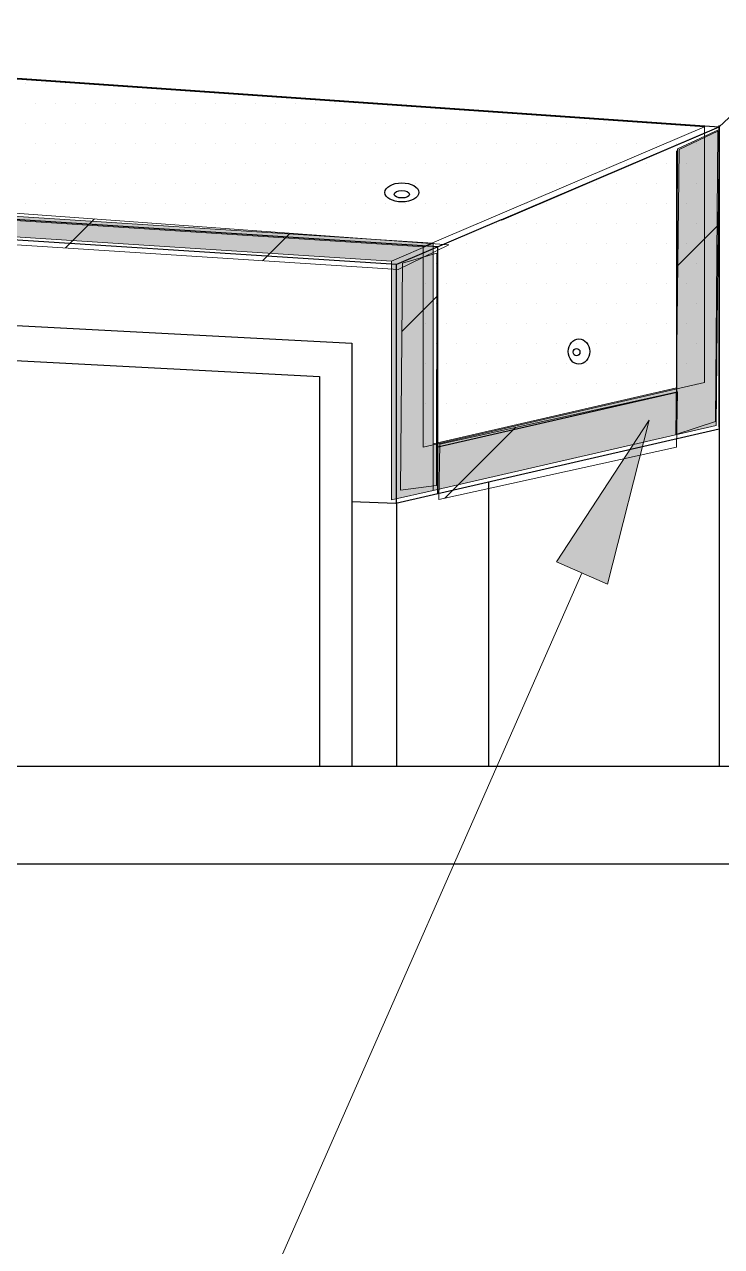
# Model space of a CAD drawing. Extents: x -1279 to 5791, y -3809 to 1769.
# Drawn here: x 4708.7 to 4755.7, y -2639 to -2556.7 of the extents above; entities that cross this region are included whole.
import ezdxf

# ---------------------------------------------------------------- set-up
doc = ezdxf.new("R2010")
doc.units = 0
doc.header["$MEASUREMENT"] = 0
for name, color, linetype, lineweight in [('.ATI-HATCH', 7, 'Continuous', 0), ('G-ANNO-TTLB', 7, 'Continuous', 0), ('Layer 12', 7, 'Continuous', 0), ('TYVEK', 7, 'Continuous', 0)]:
    doc.layers.add(name, color=color, linetype=linetype, lineweight=lineweight)
pattern_1 = [(45, (0, 0), (-7.071067, 7.071069), [])]

# ---------------------------------------------------------------- blocks, each defined once
blk = doc.blocks.new('Block_73')
at = {"layer": '.ATI-HATCH'}
for points in [[(4754.522, -2563.548), (4754.522, -2563.548), (4667.069, -2557.479), (4667.069, -2557.479), (4667.069, -2557.479), (4667.069, -2567.225), (4667.069, -2567.225), (4667.069, -2567.225), (4735.573, -2571.641), (4735.573, -2571.641), (4735.573, -2571.641), (4739.837, -2569.82), (4739.837, -2569.82), (4739.837, -2569.82), (4754.522, -2563.548), (4754.522, -2563.548)], [(4754.522, -2563.548), (4754.522, -2563.548), (4739.837, -2569.82), (4739.837, -2569.82), (4739.837, -2569.82), (4735.573, -2571.641), (4735.573, -2571.641), (4735.573, -2571.641), (4735.573, -2585.154), (4735.573, -2585.154), (4735.573, -2585.154), (4754.522, -2580.792), (4754.522, -2580.792), (4754.522, -2580.792), (4754.522, -2563.548), (4754.522, -2563.548)]]:
    blk.add_open_spline(points, degree=3, knots=[0, 0, 0, 0, 1, 1, 1, 2, 2, 2, 3, 3, 3, 4, 4, 4, 5, 5, 5, 5], dxfattribs=at)
at = {"layer": '.ATI-HATCH', "color": 8, "lineweight": 0, "true_color": 0x808080}
for points in [[(4708.77, -2560.623), (4708.77, -2560.623), (4708.77, -2560.623), (4708.77, -2560.623)], [(4710.12, -2560.623), (4710.12, -2560.623), (4710.12, -2560.623), (4710.12, -2560.623)], [(4711.47, -2560.623), (4711.47, -2560.623), (4711.47, -2560.623), (4711.47, -2560.623)], [(4709.445, -2561.973), (4709.445, -2561.973), (4709.445, -2561.973), (4709.445, -2561.973)], [(4710.795, -2561.973), (4710.795, -2561.973), (4710.795, -2561.973), (4710.795, -2561.973)], [(4712.145, -2561.973), (4712.145, -2561.973), (4712.145, -2561.973), (4712.145, -2561.973)], [(4713.495, -2561.973), (4713.495, -2561.973), (4713.495, -2561.973), (4713.495, -2561.973)], [(4714.845, -2561.973), (4714.845, -2561.973), (4714.845, -2561.973), (4714.845, -2561.973)], [(4716.195, -2561.973), (4716.195, -2561.973), (4716.195, -2561.973), (4716.195, -2561.973)], [(4717.545, -2561.973), (4717.545, -2561.973), (4717.545, -2561.973), (4717.545, -2561.973)], [(4718.895, -2561.973), (4718.895, -2561.973), (4718.895, -2561.973), (4718.895, -2561.973)], [(4720.245, -2561.973), (4720.245, -2561.973), (4720.245, -2561.973), (4720.245, -2561.973)], [(4721.595, -2561.973), (4721.595, -2561.973), (4721.595, -2561.973), (4721.595, -2561.973)], [(4722.945, -2561.973), (4722.945, -2561.973), (4722.945, -2561.973), (4722.945, -2561.973)], [(4724.295, -2561.973), (4724.295, -2561.973), (4724.295, -2561.973), (4724.295, -2561.973)], [(4725.645, -2561.973), (4725.645, -2561.973), (4725.645, -2561.973), (4725.645, -2561.973)], [(4726.995, -2561.973), (4726.995, -2561.973), (4726.995, -2561.973), (4726.995, -2561.973)], [(4728.345, -2561.973), (4728.345, -2561.973), (4728.345, -2561.973), (4728.345, -2561.973)], [(4729.695, -2561.973), (4729.695, -2561.973), (4729.695, -2561.973), (4729.695, -2561.973)], [(4731.045, -2561.973), (4731.045, -2561.973), (4731.045, -2561.973), (4731.045, -2561.973)], [(4708.77, -2563.323), (4708.77, -2563.323), (4708.77, -2563.323), (4708.77, -2563.323)], [(4710.12, -2563.323), (4710.12, -2563.323), (4710.12, -2563.323), (4710.12, -2563.323)], [(4711.47, -2563.323), (4711.47, -2563.323), (4711.47, -2563.323), (4711.47, -2563.323)], [(4712.82, -2563.323), (4712.82, -2563.323), (4712.82, -2563.323), (4712.82, -2563.323)], [(4714.17, -2563.323), (4714.17, -2563.323), (4714.17, -2563.323), (4714.17, -2563.323)], [(4715.52, -2563.323), (4715.52, -2563.323), (4715.52, -2563.323), (4715.52, -2563.323)], [(4716.87, -2563.323), (4716.87, -2563.323), (4716.87, -2563.323), (4716.87, -2563.323)], [(4718.22, -2563.323), (4718.22, -2563.323), (4718.22, -2563.323), (4718.22, -2563.323)], [(4719.57, -2563.323), (4719.57, -2563.323), (4719.57, -2563.323), (4719.57, -2563.323)], [(4720.92, -2563.323), (4720.92, -2563.323), (4720.92, -2563.323), (4720.92, -2563.323)], [(4722.27, -2563.323), (4722.27, -2563.323), (4722.27, -2563.323), (4722.27, -2563.323)], [(4723.62, -2563.323), (4723.62, -2563.323), (4723.62, -2563.323), (4723.62, -2563.323)], [(4724.97, -2563.323), (4724.97, -2563.323), (4724.97, -2563.323), (4724.97, -2563.323)], [(4726.32, -2563.323), (4726.32, -2563.323), (4726.32, -2563.323), (4726.32, -2563.323)], [(4727.67, -2563.323), (4727.67, -2563.323), (4727.67, -2563.323), (4727.67, -2563.323)], [(4729.02, -2563.323), (4729.02, -2563.323), (4729.02, -2563.323), (4729.02, -2563.323)], [(4730.37, -2563.323), (4730.37, -2563.323), (4730.37, -2563.323), (4730.37, -2563.323)], [(4731.72, -2563.323), (4731.72, -2563.323), (4731.72, -2563.323), (4731.72, -2563.323)], [(4733.07, -2563.323), (4733.07, -2563.323), (4733.07, -2563.323), (4733.07, -2563.323)], [(4734.42, -2563.323), (4734.42, -2563.323), (4734.42, -2563.323), (4734.42, -2563.323)], [(4735.77, -2563.323), (4735.77, -2563.323), (4735.77, -2563.323), (4735.77, -2563.323)], [(4737.12, -2563.323), (4737.12, -2563.323), (4737.12, -2563.323), (4737.12, -2563.323)], [(4738.47, -2563.323), (4738.47, -2563.323), (4738.47, -2563.323), (4738.47, -2563.323)], [(4739.82, -2563.323), (4739.82, -2563.323), (4739.82, -2563.323), (4739.82, -2563.323)], [(4741.17, -2563.323), (4741.17, -2563.323), (4741.17, -2563.323), (4741.17, -2563.323)], [(4742.52, -2563.323), (4742.52, -2563.323), (4742.52, -2563.323), (4742.52, -2563.323)], [(4743.87, -2563.323), (4743.87, -2563.323), (4743.87, -2563.323), (4743.87, -2563.323)], [(4745.22, -2563.323), (4745.22, -2563.323), (4745.22, -2563.323), (4745.22, -2563.323)], [(4746.57, -2563.323), (4746.57, -2563.323), (4746.57, -2563.323), (4746.57, -2563.323)], [(4747.92, -2563.323), (4747.92, -2563.323), (4747.92, -2563.323), (4747.92, -2563.323)], [(4749.27, -2563.323), (4749.27, -2563.323), (4749.27, -2563.323), (4749.27, -2563.323)], [(4750.62, -2563.323), (4750.62, -2563.323), (4750.62, -2563.323), (4750.62, -2563.323)], [(4709.445, -2564.673), (4709.445, -2564.673), (4709.445, -2564.673), (4709.445, -2564.673)], [(4710.795, -2564.673), (4710.795, -2564.673), (4710.795, -2564.673), (4710.795, -2564.673)], [(4712.145, -2564.673), (4712.145, -2564.673), (4712.145, -2564.673), (4712.145, -2564.673)], [(4713.495, -2564.673), (4713.495, -2564.673), (4713.495, -2564.673), (4713.495, -2564.673)], [(4714.845, -2564.673), (4714.845, -2564.673), (4714.845, -2564.673), (4714.845, -2564.673)], [(4716.195, -2564.673), (4716.195, -2564.673), (4716.195, -2564.673), (4716.195, -2564.673)], [(4717.545, -2564.673), (4717.545, -2564.673), (4717.545, -2564.673), (4717.545, -2564.673)], [(4718.895, -2564.673), (4718.895, -2564.673), (4718.895, -2564.673), (4718.895, -2564.673)], [(4720.245, -2564.673), (4720.245, -2564.673), (4720.245, -2564.673), (4720.245, -2564.673)], [(4721.595, -2564.673), (4721.595, -2564.673), (4721.595, -2564.673), (4721.595, -2564.673)], [(4722.945, -2564.673), (4722.945, -2564.673), (4722.945, -2564.673), (4722.945, -2564.673)], [(4724.295, -2564.673), (4724.295, -2564.673), (4724.295, -2564.673), (4724.295, -2564.673)], [(4725.645, -2564.673), (4725.645, -2564.673), (4725.645, -2564.673), (4725.645, -2564.673)], [(4726.995, -2564.673), (4726.995, -2564.673), (4726.995, -2564.673), (4726.995, -2564.673)], [(4728.345, -2564.673), (4728.345, -2564.673), (4728.345, -2564.673), (4728.345, -2564.673)], [(4729.695, -2564.673), (4729.695, -2564.673), (4729.695, -2564.673), (4729.695, -2564.673)], [(4731.045, -2564.673), (4731.045, -2564.673), (4731.045, -2564.673), (4731.045, -2564.673)], [(4732.395, -2564.673), (4732.395, -2564.673), (4732.395, -2564.673), (4732.395, -2564.673)], [(4733.745, -2564.673), (4733.745, -2564.673), (4733.745, -2564.673), (4733.745, -2564.673)], [(4735.095, -2564.673), (4735.095, -2564.673), (4735.095, -2564.673), (4735.095, -2564.673)], [(4736.445, -2564.673), (4736.445, -2564.673), (4736.445, -2564.673), (4736.445, -2564.673)], [(4737.795, -2564.673), (4737.795, -2564.673), (4737.795, -2564.673), (4737.795, -2564.673)], [(4739.145, -2564.673), (4739.145, -2564.673), (4739.145, -2564.673), (4739.145, -2564.673)], [(4740.495, -2564.673), (4740.495, -2564.673), (4740.495, -2564.673), (4740.495, -2564.673)], [(4741.845, -2564.673), (4741.845, -2564.673), (4741.845, -2564.673), (4741.845, -2564.673)], [(4743.195, -2564.673), (4743.195, -2564.673), (4743.195, -2564.673), (4743.195, -2564.673)], [(4744.545, -2564.673), (4744.545, -2564.673), (4744.545, -2564.673), (4744.545, -2564.673)], [(4745.895, -2564.673), (4745.895, -2564.673), (4745.895, -2564.673), (4745.895, -2564.673)], [(4747.245, -2564.673), (4747.245, -2564.673), (4747.245, -2564.673), (4747.245, -2564.673)], [(4748.595, -2564.673), (4748.595, -2564.673), (4748.595, -2564.673), (4748.595, -2564.673)], [(4749.945, -2564.673), (4749.945, -2564.673), (4749.945, -2564.673), (4749.945, -2564.673)], [(4751.295, -2564.673), (4751.295, -2564.673), (4751.295, -2564.673), (4751.295, -2564.673)], [(4752.645, -2564.673), (4752.645, -2564.673), (4752.645, -2564.673), (4752.645, -2564.673)], [(4753.995, -2564.673), (4753.995, -2564.673), (4753.995, -2564.673), (4753.995, -2564.673)], [(4708.77, -2566.023), (4708.77, -2566.023), (4708.77, -2566.023), (4708.77, -2566.023)], [(4710.12, -2566.023), (4710.12, -2566.023), (4710.12, -2566.023), (4710.12, -2566.023)], [(4711.47, -2566.023), (4711.47, -2566.023), (4711.47, -2566.023), (4711.47, -2566.023)], [(4712.82, -2566.023), (4712.82, -2566.023), (4712.82, -2566.023), (4712.82, -2566.023)], [(4714.17, -2566.023), (4714.17, -2566.023), (4714.17, -2566.023), (4714.17, -2566.023)], [(4715.52, -2566.023), (4715.52, -2566.023), (4715.52, -2566.023), (4715.52, -2566.023)], [(4716.87, -2566.023), (4716.87, -2566.023), (4716.87, -2566.023), (4716.87, -2566.023)], [(4718.22, -2566.023), (4718.22, -2566.023), (4718.22, -2566.023), (4718.22, -2566.023)], [(4719.57, -2566.023), (4719.57, -2566.023), (4719.57, -2566.023), (4719.57, -2566.023)], [(4720.92, -2566.023), (4720.92, -2566.023), (4720.92, -2566.023), (4720.92, -2566.023)], [(4722.27, -2566.023), (4722.27, -2566.023), (4722.27, -2566.023), (4722.27, -2566.023)], [(4723.62, -2566.023), (4723.62, -2566.023), (4723.62, -2566.023), (4723.62, -2566.023)], [(4724.97, -2566.023), (4724.97, -2566.023), (4724.97, -2566.023), (4724.97, -2566.023)], [(4726.32, -2566.023), (4726.32, -2566.023), (4726.32, -2566.023), (4726.32, -2566.023)], [(4727.67, -2566.023), (4727.67, -2566.023), (4727.67, -2566.023), (4727.67, -2566.023)], [(4729.02, -2566.023), (4729.02, -2566.023), (4729.02, -2566.023), (4729.02, -2566.023)], [(4730.37, -2566.023), (4730.37, -2566.023), (4730.37, -2566.023), (4730.37, -2566.023)], [(4731.72, -2566.023), (4731.72, -2566.023), (4731.72, -2566.023), (4731.72, -2566.023)], [(4733.07, -2566.023), (4733.07, -2566.023), (4733.07, -2566.023), (4733.07, -2566.023)], [(4734.42, -2566.023), (4734.42, -2566.023), (4734.42, -2566.023), (4734.42, -2566.023)], [(4735.77, -2566.023), (4735.77, -2566.023), (4735.77, -2566.023), (4735.77, -2566.023)], [(4737.12, -2566.023), (4737.12, -2566.023), (4737.12, -2566.023), (4737.12, -2566.023)], [(4738.47, -2566.023), (4738.47, -2566.023), (4738.47, -2566.023), (4738.47, -2566.023)], [(4739.82, -2566.023), (4739.82, -2566.023), (4739.82, -2566.023), (4739.82, -2566.023)], [(4741.17, -2566.023), (4741.17, -2566.023), (4741.17, -2566.023), (4741.17, -2566.023)], [(4742.52, -2566.023), (4742.52, -2566.023), (4742.52, -2566.023), (4742.52, -2566.023)], [(4743.87, -2566.023), (4743.87, -2566.023), (4743.87, -2566.023), (4743.87, -2566.023)], [(4745.22, -2566.023), (4745.22, -2566.023), (4745.22, -2566.023), (4745.22, -2566.023)], [(4746.57, -2566.023), (4746.57, -2566.023), (4746.57, -2566.023), (4746.57, -2566.023)], [(4747.92, -2566.023), (4747.92, -2566.023), (4747.92, -2566.023), (4747.92, -2566.023)], [(4749.27, -2566.023), (4749.27, -2566.023), (4749.27, -2566.023), (4749.27, -2566.023)], [(4750.62, -2566.023), (4750.62, -2566.023), (4750.62, -2566.023), (4750.62, -2566.023)], [(4751.97, -2566.023), (4751.97, -2566.023), (4751.97, -2566.023), (4751.97, -2566.023)], [(4753.32, -2566.023), (4753.32, -2566.023), (4753.32, -2566.023), (4753.32, -2566.023)], [(4709.445, -2567.373), (4709.445, -2567.373), (4709.445, -2567.373), (4709.445, -2567.373)], [(4710.795, -2567.373), (4710.795, -2567.373), (4710.795, -2567.373), (4710.795, -2567.373)], [(4712.145, -2567.373), (4712.145, -2567.373), (4712.145, -2567.373), (4712.145, -2567.373)], [(4713.495, -2567.373), (4713.495, -2567.373), (4713.495, -2567.373), (4713.495, -2567.373)], [(4714.845, -2567.373), (4714.845, -2567.373), (4714.845, -2567.373), (4714.845, -2567.373)], [(4716.195, -2567.373), (4716.195, -2567.373), (4716.195, -2567.373), (4716.195, -2567.373)], [(4717.545, -2567.373), (4717.545, -2567.373), (4717.545, -2567.373), (4717.545, -2567.373)], [(4718.895, -2567.373), (4718.895, -2567.373), (4718.895, -2567.373), (4718.895, -2567.373)], [(4720.245, -2567.373), (4720.245, -2567.373), (4720.245, -2567.373), (4720.245, -2567.373)], [(4721.595, -2567.373), (4721.595, -2567.373), (4721.595, -2567.373), (4721.595, -2567.373)], [(4722.945, -2567.373), (4722.945, -2567.373), (4722.945, -2567.373), (4722.945, -2567.373)], [(4724.295, -2567.373), (4724.295, -2567.373), (4724.295, -2567.373), (4724.295, -2567.373)], [(4725.645, -2567.373), (4725.645, -2567.373), (4725.645, -2567.373), (4725.645, -2567.373)], [(4726.995, -2567.373), (4726.995, -2567.373), (4726.995, -2567.373), (4726.995, -2567.373)], [(4728.345, -2567.373), (4728.345, -2567.373), (4728.345, -2567.373), (4728.345, -2567.373)], [(4729.695, -2567.373), (4729.695, -2567.373), (4729.695, -2567.373), (4729.695, -2567.373)], [(4731.045, -2567.373), (4731.045, -2567.373), (4731.045, -2567.373), (4731.045, -2567.373)], [(4732.395, -2567.373), (4732.395, -2567.373), (4732.395, -2567.373), (4732.395, -2567.373)], [(4733.745, -2567.373), (4733.745, -2567.373), (4733.745, -2567.373), (4733.745, -2567.373)], [(4735.095, -2567.373), (4735.095, -2567.373), (4735.095, -2567.373), (4735.095, -2567.373)], [(4736.445, -2567.373), (4736.445, -2567.373), (4736.445, -2567.373), (4736.445, -2567.373)], [(4737.795, -2567.373), (4737.795, -2567.373), (4737.795, -2567.373), (4737.795, -2567.373)], [(4739.145, -2567.373), (4739.145, -2567.373), (4739.145, -2567.373), (4739.145, -2567.373)], [(4740.495, -2567.373), (4740.495, -2567.373), (4740.495, -2567.373), (4740.495, -2567.373)], [(4741.845, -2567.373), (4741.845, -2567.373), (4741.845, -2567.373), (4741.845, -2567.373)], [(4743.195, -2567.373), (4743.195, -2567.373), (4743.195, -2567.373), (4743.195, -2567.373)], [(4744.545, -2567.373), (4744.545, -2567.373), (4744.545, -2567.373), (4744.545, -2567.373)], [(4745.895, -2567.373), (4745.895, -2567.373), (4745.895, -2567.373), (4745.895, -2567.373)], [(4747.245, -2567.373), (4747.245, -2567.373), (4747.245, -2567.373), (4747.245, -2567.373)], [(4748.595, -2567.373), (4748.595, -2567.373), (4748.595, -2567.373), (4748.595, -2567.373)], [(4749.945, -2567.373), (4749.945, -2567.373), (4749.945, -2567.373), (4749.945, -2567.373)], [(4751.295, -2567.373), (4751.295, -2567.373), (4751.295, -2567.373), (4751.295, -2567.373)], [(4752.645, -2567.373), (4752.645, -2567.373), (4752.645, -2567.373), (4752.645, -2567.373)], [(4753.995, -2567.373), (4753.995, -2567.373), (4753.995, -2567.373), (4753.995, -2567.373)], [(4708.77, -2568.723), (4708.77, -2568.723), (4708.77, -2568.723), (4708.77, -2568.723)], [(4710.12, -2568.723), (4710.12, -2568.723), (4710.12, -2568.723), (4710.12, -2568.723)], [(4711.47, -2568.723), (4711.47, -2568.723), (4711.47, -2568.723), (4711.47, -2568.723)], [(4712.82, -2568.723), (4712.82, -2568.723), (4712.82, -2568.723), (4712.82, -2568.723)], [(4714.17, -2568.723), (4714.17, -2568.723), (4714.17, -2568.723), (4714.17, -2568.723)], [(4715.52, -2568.723), (4715.52, -2568.723), (4715.52, -2568.723), (4715.52, -2568.723)], [(4716.87, -2568.723), (4716.87, -2568.723), (4716.87, -2568.723), (4716.87, -2568.723)], [(4718.22, -2568.723), (4718.22, -2568.723), (4718.22, -2568.723), (4718.22, -2568.723)], [(4719.57, -2568.723), (4719.57, -2568.723), (4719.57, -2568.723), (4719.57, -2568.723)], [(4720.92, -2568.723), (4720.92, -2568.723), (4720.92, -2568.723), (4720.92, -2568.723)], [(4722.27, -2568.723), (4722.27, -2568.723), (4722.27, -2568.723), (4722.27, -2568.723)], [(4723.62, -2568.723), (4723.62, -2568.723), (4723.62, -2568.723), (4723.62, -2568.723)], [(4724.97, -2568.723), (4724.97, -2568.723), (4724.97, -2568.723), (4724.97, -2568.723)], [(4726.32, -2568.723), (4726.32, -2568.723), (4726.32, -2568.723), (4726.32, -2568.723)], [(4727.67, -2568.723), (4727.67, -2568.723), (4727.67, -2568.723), (4727.67, -2568.723)], [(4729.02, -2568.723), (4729.02, -2568.723), (4729.02, -2568.723), (4729.02, -2568.723)], [(4730.37, -2568.723), (4730.37, -2568.723), (4730.37, -2568.723), (4730.37, -2568.723)], [(4731.72, -2568.723), (4731.72, -2568.723), (4731.72, -2568.723), (4731.72, -2568.723)], [(4733.07, -2568.723), (4733.07, -2568.723), (4733.07, -2568.723), (4733.07, -2568.723)], [(4734.42, -2568.723), (4734.42, -2568.723), (4734.42, -2568.723), (4734.42, -2568.723)], [(4735.77, -2568.723), (4735.77, -2568.723), (4735.77, -2568.723), (4735.77, -2568.723)], [(4737.12, -2568.723), (4737.12, -2568.723), (4737.12, -2568.723), (4737.12, -2568.723)], [(4738.47, -2568.723), (4738.47, -2568.723), (4738.47, -2568.723), (4738.47, -2568.723)], [(4739.82, -2568.723), (4739.82, -2568.723), (4739.82, -2568.723), (4739.82, -2568.723)], [(4741.17, -2568.723), (4741.17, -2568.723), (4741.17, -2568.723), (4741.17, -2568.723)], [(4742.52, -2568.723), (4742.52, -2568.723), (4742.52, -2568.723), (4742.52, -2568.723)], [(4743.87, -2568.723), (4743.87, -2568.723), (4743.87, -2568.723), (4743.87, -2568.723)], [(4745.22, -2568.723), (4745.22, -2568.723), (4745.22, -2568.723), (4745.22, -2568.723)], [(4746.57, -2568.723), (4746.57, -2568.723), (4746.57, -2568.723), (4746.57, -2568.723)], [(4747.92, -2568.723), (4747.92, -2568.723), (4747.92, -2568.723), (4747.92, -2568.723)], [(4749.27, -2568.723), (4749.27, -2568.723), (4749.27, -2568.723), (4749.27, -2568.723)], [(4750.62, -2568.723), (4750.62, -2568.723), (4750.62, -2568.723), (4750.62, -2568.723)], [(4751.97, -2568.723), (4751.97, -2568.723), (4751.97, -2568.723), (4751.97, -2568.723)], [(4753.32, -2568.723), (4753.32, -2568.723), (4753.32, -2568.723), (4753.32, -2568.723)], [(4712.145, -2570.073), (4712.145, -2570.073), (4712.145, -2570.073), (4712.145, -2570.073)], [(4713.495, -2570.073), (4713.495, -2570.073), (4713.495, -2570.073), (4713.495, -2570.073)], [(4714.845, -2570.073), (4714.845, -2570.073), (4714.845, -2570.073), (4714.845, -2570.073)], [(4716.195, -2570.073), (4716.195, -2570.073), (4716.195, -2570.073), (4716.195, -2570.073)], [(4717.545, -2570.073), (4717.545, -2570.073), (4717.545, -2570.073), (4717.545, -2570.073)], [(4718.895, -2570.073), (4718.895, -2570.073), (4718.895, -2570.073), (4718.895, -2570.073)], [(4720.245, -2570.073), (4720.245, -2570.073), (4720.245, -2570.073), (4720.245, -2570.073)], [(4721.595, -2570.073), (4721.595, -2570.073), (4721.595, -2570.073), (4721.595, -2570.073)], [(4722.945, -2570.073), (4722.945, -2570.073), (4722.945, -2570.073), (4722.945, -2570.073)], [(4724.295, -2570.073), (4724.295, -2570.073), (4724.295, -2570.073), (4724.295, -2570.073)], [(4725.645, -2570.073), (4725.645, -2570.073), (4725.645, -2570.073), (4725.645, -2570.073)], [(4726.995, -2570.073), (4726.995, -2570.073), (4726.995, -2570.073), (4726.995, -2570.073)], [(4728.345, -2570.073), (4728.345, -2570.073), (4728.345, -2570.073), (4728.345, -2570.073)], [(4729.695, -2570.073), (4729.695, -2570.073), (4729.695, -2570.073), (4729.695, -2570.073)], [(4731.045, -2570.073), (4731.045, -2570.073), (4731.045, -2570.073), (4731.045, -2570.073)], [(4732.395, -2570.073), (4732.395, -2570.073), (4732.395, -2570.073), (4732.395, -2570.073)], [(4733.745, -2570.073), (4733.745, -2570.073), (4733.745, -2570.073), (4733.745, -2570.073)], [(4735.095, -2570.073), (4735.095, -2570.073), (4735.095, -2570.073), (4735.095, -2570.073)], [(4736.445, -2570.073), (4736.445, -2570.073), (4736.445, -2570.073), (4736.445, -2570.073)], [(4737.795, -2570.073), (4737.795, -2570.073), (4737.795, -2570.073), (4737.795, -2570.073)], [(4739.145, -2570.073), (4739.145, -2570.073), (4739.145, -2570.073), (4739.145, -2570.073)], [(4740.495, -2570.073), (4740.495, -2570.073), (4740.495, -2570.073), (4740.495, -2570.073)], [(4741.845, -2570.073), (4741.845, -2570.073), (4741.845, -2570.073), (4741.845, -2570.073)], [(4743.195, -2570.073), (4743.195, -2570.073), (4743.195, -2570.073), (4743.195, -2570.073)], [(4744.545, -2570.073), (4744.545, -2570.073), (4744.545, -2570.073), (4744.545, -2570.073)], [(4745.895, -2570.073), (4745.895, -2570.073), (4745.895, -2570.073), (4745.895, -2570.073)], [(4747.245, -2570.073), (4747.245, -2570.073), (4747.245, -2570.073), (4747.245, -2570.073)], [(4748.595, -2570.073), (4748.595, -2570.073), (4748.595, -2570.073), (4748.595, -2570.073)], [(4749.945, -2570.073), (4749.945, -2570.073), (4749.945, -2570.073), (4749.945, -2570.073)], [(4751.295, -2570.073), (4751.295, -2570.073), (4751.295, -2570.073), (4751.295, -2570.073)], [(4752.645, -2570.073), (4752.645, -2570.073), (4752.645, -2570.073), (4752.645, -2570.073)], [(4753.995, -2570.073), (4753.995, -2570.073), (4753.995, -2570.073), (4753.995, -2570.073)], [(4733.07, -2571.423), (4733.07, -2571.423), (4733.07, -2571.423), (4733.07, -2571.423)], [(4734.42, -2571.423), (4734.42, -2571.423), (4734.42, -2571.423), (4734.42, -2571.423)], [(4735.77, -2571.423), (4735.77, -2571.423), (4735.77, -2571.423), (4735.77, -2571.423)], [(4737.12, -2571.423), (4737.12, -2571.423), (4737.12, -2571.423), (4737.12, -2571.423)], [(4738.47, -2571.423), (4738.47, -2571.423), (4738.47, -2571.423), (4738.47, -2571.423)], [(4739.82, -2571.423), (4739.82, -2571.423), (4739.82, -2571.423), (4739.82, -2571.423)], [(4741.17, -2571.423), (4741.17, -2571.423), (4741.17, -2571.423), (4741.17, -2571.423)], [(4742.52, -2571.423), (4742.52, -2571.423), (4742.52, -2571.423), (4742.52, -2571.423)], [(4743.87, -2571.423), (4743.87, -2571.423), (4743.87, -2571.423), (4743.87, -2571.423)], [(4745.22, -2571.423), (4745.22, -2571.423), (4745.22, -2571.423), (4745.22, -2571.423)], [(4746.57, -2571.423), (4746.57, -2571.423), (4746.57, -2571.423), (4746.57, -2571.423)], [(4747.92, -2571.423), (4747.92, -2571.423), (4747.92, -2571.423), (4747.92, -2571.423)], [(4749.27, -2571.423), (4749.27, -2571.423), (4749.27, -2571.423), (4749.27, -2571.423)], [(4750.62, -2571.423), (4750.62, -2571.423), (4750.62, -2571.423), (4750.62, -2571.423)], [(4751.97, -2571.423), (4751.97, -2571.423), (4751.97, -2571.423), (4751.97, -2571.423)], [(4753.32, -2571.423), (4753.32, -2571.423), (4753.32, -2571.423), (4753.32, -2571.423)], [(4736.445, -2572.773), (4736.445, -2572.773), (4736.445, -2572.773), (4736.445, -2572.773)], [(4737.795, -2572.773), (4737.795, -2572.773), (4737.795, -2572.773), (4737.795, -2572.773)], [(4739.145, -2572.773), (4739.145, -2572.773), (4739.145, -2572.773), (4739.145, -2572.773)], [(4740.495, -2572.773), (4740.495, -2572.773), (4740.495, -2572.773), (4740.495, -2572.773)], [(4741.845, -2572.773), (4741.845, -2572.773), (4741.845, -2572.773), (4741.845, -2572.773)], [(4743.195, -2572.773), (4743.195, -2572.773), (4743.195, -2572.773), (4743.195, -2572.773)], [(4744.545, -2572.773), (4744.545, -2572.773), (4744.545, -2572.773), (4744.545, -2572.773)], [(4745.895, -2572.773), (4745.895, -2572.773), (4745.895, -2572.773), (4745.895, -2572.773)], [(4747.245, -2572.773), (4747.245, -2572.773), (4747.245, -2572.773), (4747.245, -2572.773)], [(4748.595, -2572.773), (4748.595, -2572.773), (4748.595, -2572.773), (4748.595, -2572.773)], [(4749.945, -2572.773), (4749.945, -2572.773), (4749.945, -2572.773), (4749.945, -2572.773)], [(4751.295, -2572.773), (4751.295, -2572.773), (4751.295, -2572.773), (4751.295, -2572.773)], [(4752.645, -2572.773), (4752.645, -2572.773), (4752.645, -2572.773), (4752.645, -2572.773)], [(4753.995, -2572.773), (4753.995, -2572.773), (4753.995, -2572.773), (4753.995, -2572.773)], [(4735.77, -2574.123), (4735.77, -2574.123), (4735.77, -2574.123), (4735.77, -2574.123)], [(4737.12, -2574.123), (4737.12, -2574.123), (4737.12, -2574.123), (4737.12, -2574.123)], [(4738.47, -2574.123), (4738.47, -2574.123), (4738.47, -2574.123), (4738.47, -2574.123)], [(4739.82, -2574.123), (4739.82, -2574.123), (4739.82, -2574.123), (4739.82, -2574.123)], [(4741.17, -2574.123), (4741.17, -2574.123), (4741.17, -2574.123), (4741.17, -2574.123)], [(4742.52, -2574.123), (4742.52, -2574.123), (4742.52, -2574.123), (4742.52, -2574.123)], [(4743.87, -2574.123), (4743.87, -2574.123), (4743.87, -2574.123), (4743.87, -2574.123)], [(4745.22, -2574.123), (4745.22, -2574.123), (4745.22, -2574.123), (4745.22, -2574.123)], [(4746.57, -2574.123), (4746.57, -2574.123), (4746.57, -2574.123), (4746.57, -2574.123)], [(4747.92, -2574.123), (4747.92, -2574.123), (4747.92, -2574.123), (4747.92, -2574.123)], [(4749.27, -2574.123), (4749.27, -2574.123), (4749.27, -2574.123), (4749.27, -2574.123)], [(4750.62, -2574.123), (4750.62, -2574.123), (4750.62, -2574.123), (4750.62, -2574.123)], [(4751.97, -2574.123), (4751.97, -2574.123), (4751.97, -2574.123), (4751.97, -2574.123)], [(4753.32, -2574.123), (4753.32, -2574.123), (4753.32, -2574.123), (4753.32, -2574.123)], [(4736.445, -2575.473), (4736.445, -2575.473), (4736.445, -2575.473), (4736.445, -2575.473)], [(4737.795, -2575.473), (4737.795, -2575.473), (4737.795, -2575.473), (4737.795, -2575.473)], [(4739.145, -2575.473), (4739.145, -2575.473), (4739.145, -2575.473), (4739.145, -2575.473)], [(4740.495, -2575.473), (4740.495, -2575.473), (4740.495, -2575.473), (4740.495, -2575.473)], [(4741.845, -2575.473), (4741.845, -2575.473), (4741.845, -2575.473), (4741.845, -2575.473)], [(4743.195, -2575.473), (4743.195, -2575.473), (4743.195, -2575.473), (4743.195, -2575.473)], [(4744.545, -2575.473), (4744.545, -2575.473), (4744.545, -2575.473), (4744.545, -2575.473)], [(4745.895, -2575.473), (4745.895, -2575.473), (4745.895, -2575.473), (4745.895, -2575.473)], [(4747.245, -2575.473), (4747.245, -2575.473), (4747.245, -2575.473), (4747.245, -2575.473)], [(4748.595, -2575.473), (4748.595, -2575.473), (4748.595, -2575.473), (4748.595, -2575.473)], [(4749.945, -2575.473), (4749.945, -2575.473), (4749.945, -2575.473), (4749.945, -2575.473)], [(4751.295, -2575.473), (4751.295, -2575.473), (4751.295, -2575.473), (4751.295, -2575.473)], [(4752.645, -2575.473), (4752.645, -2575.473), (4752.645, -2575.473), (4752.645, -2575.473)], [(4753.995, -2575.473), (4753.995, -2575.473), (4753.995, -2575.473), (4753.995, -2575.473)], [(4735.77, -2576.823), (4735.77, -2576.823), (4735.77, -2576.823), (4735.77, -2576.823)], [(4737.12, -2576.823), (4737.12, -2576.823), (4737.12, -2576.823), (4737.12, -2576.823)], [(4738.47, -2576.823), (4738.47, -2576.823), (4738.47, -2576.823), (4738.47, -2576.823)], [(4739.82, -2576.823), (4739.82, -2576.823), (4739.82, -2576.823), (4739.82, -2576.823)], [(4741.17, -2576.823), (4741.17, -2576.823), (4741.17, -2576.823), (4741.17, -2576.823)], [(4742.52, -2576.823), (4742.52, -2576.823), (4742.52, -2576.823), (4742.52, -2576.823)], [(4743.87, -2576.823), (4743.87, -2576.823), (4743.87, -2576.823), (4743.87, -2576.823)], [(4745.22, -2576.823), (4745.22, -2576.823), (4745.22, -2576.823), (4745.22, -2576.823)], [(4746.57, -2576.823), (4746.57, -2576.823), (4746.57, -2576.823), (4746.57, -2576.823)], [(4747.92, -2576.823), (4747.92, -2576.823), (4747.92, -2576.823), (4747.92, -2576.823)], [(4749.27, -2576.823), (4749.27, -2576.823), (4749.27, -2576.823), (4749.27, -2576.823)], [(4750.62, -2576.823), (4750.62, -2576.823), (4750.62, -2576.823), (4750.62, -2576.823)], [(4751.97, -2576.823), (4751.97, -2576.823), (4751.97, -2576.823), (4751.97, -2576.823)], [(4753.32, -2576.823), (4753.32, -2576.823), (4753.32, -2576.823), (4753.32, -2576.823)], [(4736.445, -2578.173), (4736.445, -2578.173), (4736.445, -2578.173), (4736.445, -2578.173)], [(4737.795, -2578.173), (4737.795, -2578.173), (4737.795, -2578.173), (4737.795, -2578.173)], [(4739.145, -2578.173), (4739.145, -2578.173), (4739.145, -2578.173), (4739.145, -2578.173)], [(4740.495, -2578.173), (4740.495, -2578.173), (4740.495, -2578.173), (4740.495, -2578.173)], [(4741.845, -2578.173), (4741.845, -2578.173), (4741.845, -2578.173), (4741.845, -2578.173)], [(4743.195, -2578.173), (4743.195, -2578.173), (4743.195, -2578.173), (4743.195, -2578.173)], [(4744.545, -2578.173), (4744.545, -2578.173), (4744.545, -2578.173), (4744.545, -2578.173)], [(4745.895, -2578.173), (4745.895, -2578.173), (4745.895, -2578.173), (4745.895, -2578.173)], [(4747.245, -2578.173), (4747.245, -2578.173), (4747.245, -2578.173), (4747.245, -2578.173)], [(4748.595, -2578.173), (4748.595, -2578.173), (4748.595, -2578.173), (4748.595, -2578.173)], [(4749.945, -2578.173), (4749.945, -2578.173), (4749.945, -2578.173), (4749.945, -2578.173)], [(4751.295, -2578.173), (4751.295, -2578.173), (4751.295, -2578.173), (4751.295, -2578.173)], [(4752.645, -2578.173), (4752.645, -2578.173), (4752.645, -2578.173), (4752.645, -2578.173)], [(4753.995, -2578.173), (4753.995, -2578.173), (4753.995, -2578.173), (4753.995, -2578.173)], [(4735.77, -2579.523), (4735.77, -2579.523), (4735.77, -2579.523), (4735.77, -2579.523)], [(4737.12, -2579.523), (4737.12, -2579.523), (4737.12, -2579.523), (4737.12, -2579.523)], [(4738.47, -2579.523), (4738.47, -2579.523), (4738.47, -2579.523), (4738.47, -2579.523)], [(4739.82, -2579.523), (4739.82, -2579.523), (4739.82, -2579.523), (4739.82, -2579.523)], [(4741.17, -2579.523), (4741.17, -2579.523), (4741.17, -2579.523), (4741.17, -2579.523)], [(4742.52, -2579.523), (4742.52, -2579.523), (4742.52, -2579.523), (4742.52, -2579.523)], [(4743.87, -2579.523), (4743.87, -2579.523), (4743.87, -2579.523), (4743.87, -2579.523)], [(4745.22, -2579.523), (4745.22, -2579.523), (4745.22, -2579.523), (4745.22, -2579.523)], [(4746.57, -2579.523), (4746.57, -2579.523), (4746.57, -2579.523), (4746.57, -2579.523)], [(4747.92, -2579.523), (4747.92, -2579.523), (4747.92, -2579.523), (4747.92, -2579.523)], [(4749.27, -2579.523), (4749.27, -2579.523), (4749.27, -2579.523), (4749.27, -2579.523)], [(4750.62, -2579.523), (4750.62, -2579.523), (4750.62, -2579.523), (4750.62, -2579.523)], [(4751.97, -2579.523), (4751.97, -2579.523), (4751.97, -2579.523), (4751.97, -2579.523)], [(4753.32, -2579.523), (4753.32, -2579.523), (4753.32, -2579.523), (4753.32, -2579.523)], [(4736.445, -2580.873), (4736.445, -2580.873), (4736.445, -2580.873), (4736.445, -2580.873)], [(4737.795, -2580.873), (4737.795, -2580.873), (4737.795, -2580.873), (4737.795, -2580.873)], [(4739.145, -2580.873), (4739.145, -2580.873), (4739.145, -2580.873), (4739.145, -2580.873)], [(4740.495, -2580.873), (4740.495, -2580.873), (4740.495, -2580.873), (4740.495, -2580.873)], [(4741.845, -2580.873), (4741.845, -2580.873), (4741.845, -2580.873), (4741.845, -2580.873)], [(4743.195, -2580.873), (4743.195, -2580.873), (4743.195, -2580.873), (4743.195, -2580.873)], [(4744.545, -2580.873), (4744.545, -2580.873), (4744.545, -2580.873), (4744.545, -2580.873)], [(4745.895, -2580.873), (4745.895, -2580.873), (4745.895, -2580.873), (4745.895, -2580.873)], [(4747.245, -2580.873), (4747.245, -2580.873), (4747.245, -2580.873), (4747.245, -2580.873)], [(4748.595, -2580.873), (4748.595, -2580.873), (4748.595, -2580.873), (4748.595, -2580.873)], [(4749.945, -2580.873), (4749.945, -2580.873), (4749.945, -2580.873), (4749.945, -2580.873)], [(4751.295, -2580.873), (4751.295, -2580.873), (4751.295, -2580.873), (4751.295, -2580.873)], [(4752.645, -2580.873), (4752.645, -2580.873), (4752.645, -2580.873), (4752.645, -2580.873)], [(4753.995, -2580.873), (4753.995, -2580.873), (4753.995, -2580.873), (4753.995, -2580.873)], [(4735.77, -2582.223), (4735.77, -2582.223), (4735.77, -2582.223), (4735.77, -2582.223)], [(4737.12, -2582.223), (4737.12, -2582.223), (4737.12, -2582.223), (4737.12, -2582.223)], [(4738.47, -2582.223), (4738.47, -2582.223), (4738.47, -2582.223), (4738.47, -2582.223)], [(4739.82, -2582.223), (4739.82, -2582.223), (4739.82, -2582.223), (4739.82, -2582.223)], [(4741.17, -2582.223), (4741.17, -2582.223), (4741.17, -2582.223), (4741.17, -2582.223)], [(4742.52, -2582.223), (4742.52, -2582.223), (4742.52, -2582.223), (4742.52, -2582.223)], [(4743.87, -2582.223), (4743.87, -2582.223), (4743.87, -2582.223), (4743.87, -2582.223)], [(4745.22, -2582.223), (4745.22, -2582.223), (4745.22, -2582.223), (4745.22, -2582.223)], [(4746.57, -2582.223), (4746.57, -2582.223), (4746.57, -2582.223), (4746.57, -2582.223)], [(4747.92, -2582.223), (4747.92, -2582.223), (4747.92, -2582.223), (4747.92, -2582.223)], [(4736.445, -2583.573), (4736.445, -2583.573), (4736.445, -2583.573), (4736.445, -2583.573)], [(4737.795, -2583.573), (4737.795, -2583.573), (4737.795, -2583.573), (4737.795, -2583.573)], [(4739.145, -2583.573), (4739.145, -2583.573), (4739.145, -2583.573), (4739.145, -2583.573)], [(4740.495, -2583.573), (4740.495, -2583.573), (4740.495, -2583.573), (4740.495, -2583.573)], [(4741.845, -2583.573), (4741.845, -2583.573), (4741.845, -2583.573), (4741.845, -2583.573)], [(4735.77, -2584.923), (4735.77, -2584.923), (4735.77, -2584.923), (4735.77, -2584.923)]]:
    blk.add_open_spline(points, degree=3, dxfattribs=at)
blk = doc.blocks.new('Block_126')
at = {"layer": 'TYVEK', "color": 2, "lineweight": 25, "true_color": 0xffff00}
for points in [[(4755.523, -2580.938)], [(4755.523, -2583.935)]]:
    blk.add_lwpolyline(points, dxfattribs=at)
blk = doc.blocks.new('Block_127')
at = {"layer": 'TYVEK', "true_color": 0x000000, "transparency": 33554687}
h = blk.add_hatch(color=18, dxfattribs=at)
h.dxf.hatch_style = 2
h.paths.add_polyline_path([(4744.56, -2592.873), (4750.804, -2583.329), (4747.993, -2594.382)])
at = {"layer": 'TYVEK', "color": 18, "lineweight": 0, "true_color": 0x000000}
blk.add_line((4746.277, -2593.627), (4683.634, -2736.112), dxfattribs=at)
at = {"layer": 'TYVEK'}
blk.add_lwpolyline([(4744.56, -2592.873), (4750.804, -2583.329), (4747.993, -2594.382), (4747.993, -2594.382)], close=True, dxfattribs=at)

msp = doc.modelspace()

# ---------------------------------------------------------------- hatches: boundary and pattern name
at = {"layer": '.ATI-HATCH', "true_color": 0x808080, "transparency": 33554687}
h = msp.add_hatch(color=8, dxfattribs=at)
edge = h.paths.add_edge_path()
edge.add_spline(control_points=[(4755.323, -2583.675), (4755.323, -2583.675), (4755.523, -2563.74), (4755.523, -2563.74), (4755.523, -2563.74), (4752.72, -2565.045), (4752.72, -2565.045), (4752.72, -2565.045), (4752.645, -2581.143), (4752.645, -2581.143), (4752.645, -2581.143), (4736.247, -2584.917), (4736.247, -2584.917), (4736.247, -2584.917), (4736.247, -2588.06), (4736.247, -2588.06), (4736.247, -2588.06), (4755.323, -2583.675), (4755.323, -2583.675)], knot_values=[0, 0, 0, 0, 1, 1, 1, 2, 2, 2, 3, 3, 3, 4, 4, 4, 5, 5, 5, 6, 6, 6, 6], degree=3, periodic=0)
edge = h.paths.add_edge_path()
edge.add_spline(control_points=[(4736.247, -2571.405), (4736.247, -2571.405), (4733.447, -2572.6), (4733.447, -2572.6), (4733.447, -2572.6), (4733.447, -2588.705), (4733.447, -2588.705), (4733.447, -2588.705), (4736.247, -2588.06), (4736.247, -2588.06), (4736.247, -2588.06), (4736.247, -2571.405), (4736.247, -2571.405)], knot_values=[0, 0, 0, 0, 1, 1, 1, 2, 2, 2, 3, 3, 3, 4, 4, 4, 4], degree=3, periodic=0)
edge.add_line((4736.247, -2571.405), (4736.247, -2571.405))
edge = h.paths.add_edge_path()
edge.add_spline(control_points=[(4667.744, -2566.989), (4667.744, -2566.989), (4667.744, -2568.365), (4667.744, -2568.365), (4667.744, -2568.365), (4733.447, -2572.6), (4733.447, -2572.6), (4733.447, -2572.6), (4736.247, -2571.405), (4736.247, -2571.405), (4736.247, -2571.405), (4667.744, -2566.989), (4667.744, -2566.989)], knot_values=[0, 0, 0, 0, 1, 1, 1, 2, 2, 2, 3, 3, 3, 4, 4, 4, 4], degree=3, periodic=0)
edge.add_line((4667.744, -2566.989), (4667.744, -2566.989))
at = {"layer": 'G-ANNO-TTLB', "true_color": 0xff00ff, "transparency": 33554687}
h = msp.add_hatch(color=6, dxfattribs=at)
edge = h.paths.add_edge_path()
edge.add_spline(control_points=[(5472, -3692.604), (5472, -3692.604), (2542.482, -3692.604), (2542.482, -3692.604), (2542.482, -3692.604), (2542.482, -1235.604), (2542.482, -1235.604), (2542.482, -1235.604), (5472, -1235.604), (5472, -1235.604), (5472, -1235.604), (5472, -3692.604), (5472, -3692.604)], knot_values=[0, 0, 0, 0, 1, 1, 1, 2, 2, 2, 3, 3, 3, 4, 4, 4, 4], degree=3, periodic=0)
edge = h.paths.add_edge_path()
edge.add_spline(control_points=[(2551.482, -1244.604), (2551.482, -1244.604), (2551.482, -3683.604), (2551.482, -3683.604), (2551.482, -3683.604), (5463, -3683.604), (5463, -3683.604), (5463, -3683.604), (5463, -1244.604), (5463, -1244.604), (5463, -1244.604), (2551.482, -1244.604), (2551.482, -1244.604)], knot_values=[0, 0, 0, 0, 1, 1, 1, 2, 2, 2, 3, 3, 3, 4, 4, 4, 4], degree=3, periodic=0)
edge.add_line((2551.482, -1244.604), (2551.482, -1244.604))
at = {"layer": 'Layer 12', "true_color": 0x000000, "transparency": 33554687}
h = msp.add_hatch(dxfattribs=at)
h.set_pattern_fill('_U', color=18, scale=10, angle=44.99999, style=2, pattern_type=0)
h.set_pattern_definition(pattern_1)
h.paths.add_polyline_path([(4755.271, -2583.413), (4752.598, -2584.301), (4752.828, -2565.083), (4755.423, -2563.847)])
h = msp.add_hatch(dxfattribs=at)
h.set_pattern_fill('_U', color=18, scale=10, angle=44.99999, style=2, pattern_type=0)
h.set_pattern_definition(pattern_1)
h.paths.add_polyline_path([(4737.306, -2571.505), (4733.898, -2573.167), (4668.188, -2568.916), (4667.738, -2566.422)])
h = msp.add_hatch(dxfattribs=at)
h.set_pattern_fill('_U', color=18, scale=10, angle=44.99999, style=2, pattern_type=0)
h.set_pattern_definition(pattern_1)
h.paths.add_polyline_path([(4736.47, -2587.722), (4734.063, -2588.049), (4734.181, -2572.735), (4736.509, -2572.06)])
h = msp.add_hatch(dxfattribs=at)
h.set_pattern_fill('_U', color=18, scale=10, angle=44.99999, style=0, pattern_type=0)
h.set_pattern_definition(pattern_1)
h.paths.add_polyline_path([(4752.635, -2585.133), (4736.637, -2588.676), (4736.707, -2584.952), (4752.705, -2581.409)])

# ---------------------------------------------------------------- linework, layer by layer
at = {"layer": '.ATI-HATCH'}
for points, knots in [([(4755.323, -2583.675), (4755.323, -2583.675), (4755.523, -2563.74), (4755.523, -2563.74), (4755.523, -2563.74), (4752.72, -2565.045), (4752.72, -2565.045), (4752.72, -2565.045), (4752.645, -2581.143), (4752.645, -2581.143), (4752.645, -2581.143), (4736.247, -2584.917), (4736.247, -2584.917), (4736.247, -2584.917), (4736.247, -2588.06), (4736.247, -2588.06), (4736.247, -2588.06), (4755.323, -2583.675), (4755.323, -2583.675)], [0, 0, 0, 0, 1, 1, 1, 2, 2, 2, 3, 3, 3, 4, 4, 4, 5, 5, 5, 6, 6, 6, 6]), ([(4667.744, -2566.989), (4667.744, -2566.989), (4667.744, -2568.365), (4667.744, -2568.365), (4667.744, -2568.365), (4733.447, -2572.6), (4733.447, -2572.6), (4733.447, -2572.6), (4736.247, -2571.405), (4736.247, -2571.405), (4736.247, -2571.405), (4667.744, -2566.989), (4667.744, -2566.989)], [0, 0, 0, 0, 1, 1, 1, 2, 2, 2, 3, 3, 3, 4, 4, 4, 4]), ([(4736.247, -2571.405), (4736.247, -2571.405), (4733.447, -2572.6), (4733.447, -2572.6), (4733.447, -2572.6), (4733.447, -2588.705), (4733.447, -2588.705), (4733.447, -2588.705), (4736.247, -2588.06), (4736.247, -2588.06), (4736.247, -2588.06), (4736.247, -2571.405), (4736.247, -2571.405)], [0, 0, 0, 0, 1, 1, 1, 2, 2, 2, 3, 3, 3, 4, 4, 4, 4])]:
    msp.add_open_spline(points, degree=3, knots=knots, dxfattribs=at)
at = {"layer": 'G-ANNO-TTLB'}
for points in [[(5472, -3692.604), (5472, -3692.604), (2542.482, -3692.604), (2542.482, -3692.604), (2542.482, -3692.604), (2542.482, -1235.604), (2542.482, -1235.604), (2542.482, -1235.604), (5472, -1235.604), (5472, -1235.604), (5472, -1235.604), (5472, -3692.604), (5472, -3692.604)], [(2551.482, -1244.604), (2551.482, -1244.604), (2551.482, -3683.604), (2551.482, -3683.604), (2551.482, -3683.604), (5463, -3683.604), (5463, -3683.604), (5463, -3683.604), (5463, -1244.604), (5463, -1244.604), (5463, -1244.604), (2551.482, -1244.604), (2551.482, -1244.604)]]:
    msp.add_open_spline(points, degree=3, knots=[0, 0, 0, 0, 1, 1, 1, 2, 2, 2, 3, 3, 3, 4, 4, 4, 4], dxfattribs=at)
at = {"layer": 'Layer 12'}
for points in [[(4755.271, -2583.413), (4752.598, -2584.301), (4752.828, -2565.083), (4755.423, -2563.847)], [(4737.306, -2571.505), (4733.898, -2573.167), (4668.188, -2568.916), (4667.738, -2566.422)], [(4736.47, -2587.722), (4734.063, -2588.049), (4734.181, -2572.735), (4736.509, -2572.06)], [(4752.635, -2585.133), (4736.637, -2588.676), (4736.707, -2584.952), (4752.705, -2581.409)]]:
    msp.add_lwpolyline(points, close=True, dxfattribs=at)
at = {"layer": 'TYVEK', "color": 1, "lineweight": 25, "true_color": 0xff0000}
for p, q in [((4755.523, -2563.548), (4768.653, -2551.267)), ((4755.523, -2563.548), (4755.523, -2606.668)), ((4811.246, -2606.668), (4691.93, -2606.668))]:
    msp.add_line(p, q, dxfattribs=at)
at = {"layer": 'TYVEK', "color": 2, "lineweight": 25, "true_color": 0xffff00}
for p, q in [((4740.838, -2569.82), (4755.523, -2563.548)), ((4755.523, -2583.795), (4755.523, -2563.465)), ((4752.645, -2565.176), (4752.645, -2584.124)), ((4752.645, -2581.454), (4736.574, -2585.154)), ((4755.523, -2583.935), (4733.74, -2588.949))]:
    msp.add_line(p, q, dxfattribs=at)
at = {"layer": 'TYVEK', "color": 4, "lineweight": 25, "true_color": 0x00ffff}
for p, q in [((4740.879, -2569.823), (4755.523, -2563.548)), ((4740.838, -2569.82), (4733.774, -2572.837)), ((4739.969, -2587.515), (4739.969, -2606.668)), ((4733.74, -2588.949), (4730.768, -2588.832)), ((4733.774, -2588.949), (4733.774, -2606.668))]:
    msp.add_line(p, q, dxfattribs=at)
at = {"layer": 'TYVEK', "color": 3, "lineweight": 25, "true_color": 0x00ff00}
msp.add_line((4728.595, -2580.811), (4728.588, -2606.668), dxfattribs=at)
at = {"layer": 'TYVEK', "color": 18, "lineweight": 25, "true_color": 0x000000}
msp.add_lwpolyline([(4674.29, -2613.225), (4832.426, -2613.225), (4832.426, -2447.315), (4576.189, -2447.315), (4575.826, -2613.225), (4674.29, -2613.225)], dxfattribs=at)
at = {"layer": 'TYVEK', "color": 4, "lineweight": 25, "true_color": 0x00ffff}
msp.add_lwpolyline([(4668.07, -2606.668), (4668.07, -2557.479), (4755.523, -2563.548)], dxfattribs=at)
at = {"layer": 'TYVEK', "color": 2, "lineweight": 25, "true_color": 0xffff00}
for points in [[(4736.574, -2588.296), (4736.574, -2571.641), (4668.07, -2567.225)], [(4733.774, -2588.949), (4733.774, -2572.837), (4668.07, -2568.602)]]:
    msp.add_lwpolyline(points, dxfattribs=at)
at = {"layer": 'TYVEK', "color": 3, "lineweight": 25, "true_color": 0x00ff00}
for points in [[(4668.07, -2574.831), (4730.768, -2578.127), (4730.768, -2606.668)], [(4668.774, -2606.678), (4668.774, -2577.237), (4728.599, -2580.389), (4728.599, -2580.811)]]:
    msp.add_lwpolyline(points, dxfattribs=at)
at = {"layer": 'TYVEK', "color": 1, "lineweight": 25, "true_color": 0xff0000}
for centre, major_axis, ratio in [((4734.146, -2567.973), (1.14, 0.004), 0.562455), ((4734.147, -2568.099), (0.517, 0.002), 0.485533), ((4746.074, -2578.699), (0, 0.852), 0.84616), ((4745.91, -2578.737), (0, 0.251), 0.913062)]:
    msp.add_ellipse(centre, major_axis=major_axis, ratio=ratio, dxfattribs=at)

# ---------------------------------------------------------------- block references
at = {"layer": '.ATI-HATCH'}
msp.add_blockref('Block_73', (0, 0), dxfattribs=at)
at = {"layer": 'TYVEK'}
for name in ['Block_126', 'Block_127']:
    msp.add_blockref(name, (0, 0), dxfattribs=at)

doc.saveas('drawing.dxf')
